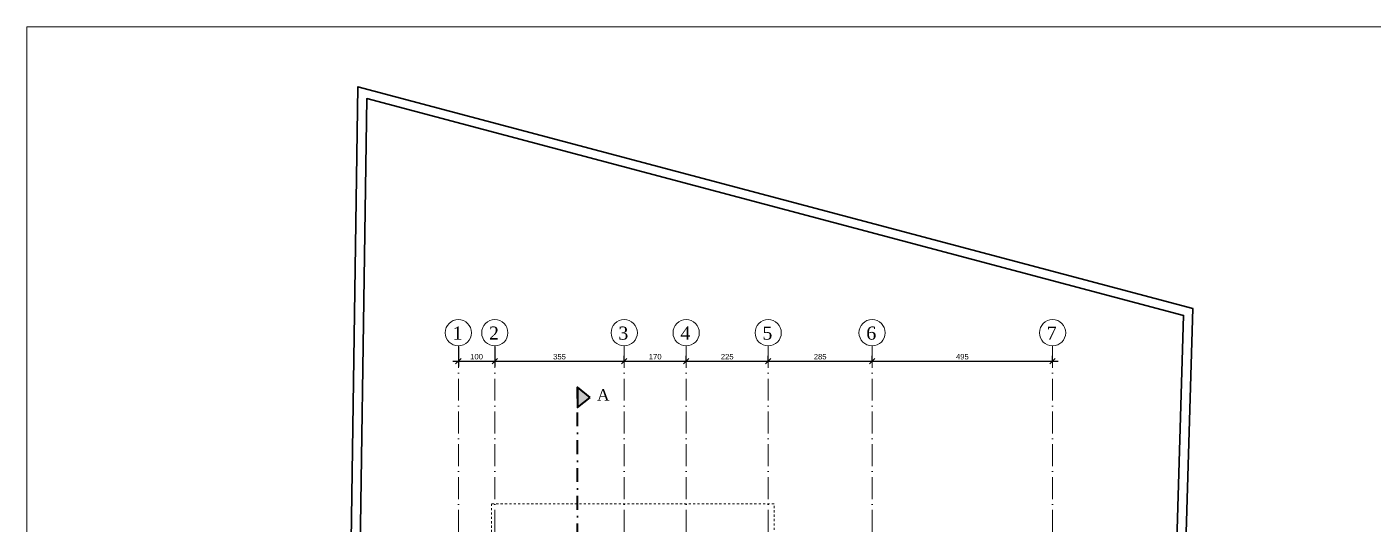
# Model space of a CAD drawing. Header units: centimetres. Extents: x 116407 to 128890, y -80763 to -76541.
# Drawn here: x 116407 to 120100, y -77906 to -76541 of the extents above; entities that cross this region are included whole.
import ezdxf

# ---------------------------------------------------------------- set-up
doc = ezdxf.new("R2010")
doc.units = ezdxf.units.CM
for name, pattern in [('ACAD_ISO10W100', [18, 12, -3, 0, -3]), ('DASHDOT', [25.4, 12.7, -6.35, 0, -6.35]), ('KAPI ACILIS', [12, 6, -6])]:
    doc.linetypes.add(name, pattern=pattern)
doc.layers.get('0').update_dxf_attribs({"lineweight": 0})
for name, color, linetype, lineweight in [('00 aks yazi', 40, 'Continuous', 9), ('00_Axis', 70, 'ACAD_ISO10W100', 9), ('00_DUVAR', 150, 'Continuous', 30), ('02 MERDIVEN IZDUSUM', 50, 'Continuous', 20), ('04 DIS OLCU', 40, 'Continuous', 9)]:
    doc.layers.add(name, color=color, linetype=linetype, lineweight=lineweight)
doc.layers.add('0000 3D ZEMIN', color=200, linetype='Continuous')
doc.styles.add('Arial_1', font='arial.ttf', dxfattribs={"height": 15})
doc.styles.get("Standard").update_dxf_attribs({"font": 'times.ttf'})
doc.dimstyles.new('Ic Olcu 1-100', dxfattribs={"dimscale": 30.48, "dimtxt": 15, "dimasz": 0.492126, "dimexe": 0.492126, "dimexo": 0.0625, "dimgap": 0.15, "dimtad": 1, "dimdec": 0, "dimzin": 0, "dimdsep": 46, "dimtxsty": 'Arial_1', "dimblk1": 'OBLIQUE', "dimblk2": 'OBLIQUE', "dimsah": 1, "dimcen": 0.09, "dimdle": 0.492126, "dimadec": 0, "dimazin": 0, "dimtfac": 1, "dimtdec": 0, "dimtix": 1, "dimtmove": 0, "dimatfit": 3, "dimfxlon": 1, "dimtvp": 1, "dimtolj": 1, "dimtzin": 0, "dimarcsym": 2})

# ---------------------------------------------------------------- blocks, each defined once
blk = doc.blocks.new('_Oblique')
at = {"color": 0, "linetype": 'ByBlock', "lineweight": -2}
blk.add_line((-0.5, -0.5), (0.5, 0.5), dxfattribs=at)
blk = doc.blocks.new('*D57')
at = {"layer": '04 DIS OLCU', "color": 0, "lineweight": -2, "transparency": 16777216}
for p, q in [((117590.3, -77418.7), (117590.3, -77473.8)), ((117690.3, -77418.7), (117690.3, -77473.8)), ((117575.3, -77458.8), (117705.3, -77458.8))]:
    blk.add_line(p, q, dxfattribs=at)
at = {"layer": 'Defpoints', "color": 0, "transparency": 16777216}
for p in [(117590.3, -77416.8), (117690.3, -77416.8), (117690.3, -77458.8)]:
    blk.add_point(p, dxfattribs=at)
at = {"layer": '04 DIS OLCU', "color": 0, "lineweight": -2, "transparency": 16777216, "xscale": 14.9999992057106, "yscale": 14.9999992057106, "zscale": 14.9999992057106, "rotation": 180}
blk.add_blockref('_Oblique', (117590.3, -77458.8), dxfattribs=at)
at = {"layer": '04 DIS OLCU', "color": 0, "lineweight": -2, "transparency": 16777216, "xscale": 14.9999992057106, "yscale": 14.9999992057106, "zscale": 14.9999992057106}
blk.add_blockref('_Oblique', (117690.3, -77458.8), dxfattribs=at)
at = {"layer": '04 DIS OLCU', "color": 0, "transparency": 16777216, "insert": (117640.3, -77446.6), "char_height": 15, "attachment_point": 5, "style": 'Arial_1'}
blk.add_mtext('\\A1;100', dxfattribs=at)
blk = doc.blocks.new('*D58')
at = {"layer": '04 DIS OLCU', "color": 0, "lineweight": -2, "transparency": 16777216}
for p, q in [((117690.3, -77418.7), (117690.3, -77473.8)), ((117675.3, -77458.8), (118060.3, -77458.8)), ((118045.3, -77458.8), (118045.3, -77443.8))]:
    blk.add_line(p, q, dxfattribs=at)
at = {"layer": 'Defpoints', "color": 0, "transparency": 16777216}
for p in [(117690.3, -77416.8), (118045.3, -77458.8), (118045.3, -77458.8)]:
    blk.add_point(p, dxfattribs=at)
at = {"layer": '04 DIS OLCU', "color": 0, "lineweight": -2, "transparency": 16777216, "xscale": 14.9999992057106, "yscale": 14.9999992057106, "zscale": 14.9999992057106, "rotation": 180}
blk.add_blockref('_Oblique', (117690.3, -77458.8), dxfattribs=at)
at = {"layer": '04 DIS OLCU', "color": 0, "lineweight": -2, "transparency": 16777216, "xscale": 14.9999992057106, "yscale": 14.9999992057106, "zscale": 14.9999992057106}
blk.add_blockref('_Oblique', (118045.3, -77458.8), dxfattribs=at)
at = {"layer": '04 DIS OLCU', "color": 0, "transparency": 16777216, "insert": (117867.8, -77446.6), "char_height": 15, "attachment_point": 5, "style": 'Arial_1'}
blk.add_mtext('\\A1;355', dxfattribs=at)
blk = doc.blocks.new('*D59')
at = {"layer": '04 DIS OLCU', "color": 0, "lineweight": -2, "transparency": 16777216}
for p, q in [((118030.3, -77458.8), (118230.3, -77458.8)), ((118045.3, -77458.8), (118045.3, -77443.8)), ((118215.3, -77458.8), (118215.3, -77443.8))]:
    blk.add_line(p, q, dxfattribs=at)
at = {"layer": 'Defpoints', "color": 0, "transparency": 16777216}
for p in [(118045.3, -77458.8), (118215.3, -77458.8), (118215.3, -77458.8)]:
    blk.add_point(p, dxfattribs=at)
at = {"layer": '04 DIS OLCU', "color": 0, "lineweight": -2, "transparency": 16777216, "xscale": 14.9999992057106, "yscale": 14.9999992057106, "zscale": 14.9999992057106, "rotation": 180}
blk.add_blockref('_Oblique', (118045.3, -77458.8), dxfattribs=at)
at = {"layer": '04 DIS OLCU', "color": 0, "lineweight": -2, "transparency": 16777216, "xscale": 14.9999992057106, "yscale": 14.9999992057106, "zscale": 14.9999992057106}
blk.add_blockref('_Oblique', (118215.3, -77458.8), dxfattribs=at)
at = {"layer": '04 DIS OLCU', "color": 0, "transparency": 16777216, "insert": (118130.3, -77446.6), "char_height": 15, "attachment_point": 5, "style": 'Arial_1'}
blk.add_mtext('\\A1;170', dxfattribs=at)
blk = doc.blocks.new('*D54')
at = {"layer": '04 DIS OLCU', "color": 0, "lineweight": -2, "transparency": 16777216}
for p, q in [((118200.3, -77458.8), (118455.3, -77458.8)), ((118215.3, -77458.8), (118215.3, -77443.8)), ((118440.3, -77458.8), (118440.3, -77443.8))]:
    blk.add_line(p, q, dxfattribs=at)
at = {"layer": 'Defpoints', "color": 0, "transparency": 16777216}
for p in [(118215.3, -77458.8), (118440.3, -77458.8), (118440.3, -77458.8)]:
    blk.add_point(p, dxfattribs=at)
at = {"layer": '04 DIS OLCU', "color": 0, "lineweight": -2, "transparency": 16777216, "xscale": 14.9999992057106, "yscale": 14.9999992057106, "zscale": 14.9999992057106, "rotation": 180}
blk.add_blockref('_Oblique', (118215.3, -77458.8), dxfattribs=at)
at = {"layer": '04 DIS OLCU', "color": 0, "lineweight": -2, "transparency": 16777216, "xscale": 14.9999992057106, "yscale": 14.9999992057106, "zscale": 14.9999992057106}
blk.add_blockref('_Oblique', (118440.3, -77458.8), dxfattribs=at)
at = {"layer": '04 DIS OLCU', "color": 0, "transparency": 16777216, "insert": (118327.8, -77446.6), "char_height": 15, "attachment_point": 5, "style": 'Arial_1'}
blk.add_mtext('\\A1;225', dxfattribs=at)
blk = doc.blocks.new('*D55')
at = {"layer": '04 DIS OLCU', "color": 0, "lineweight": -2, "transparency": 16777216}
for p, q in [((118425.3, -77458.8), (118740.3, -77458.8)), ((118440.3, -77458.8), (118440.3, -77443.8)), ((118725.3, -77458.8), (118725.3, -77443.8))]:
    blk.add_line(p, q, dxfattribs=at)
at = {"layer": 'Defpoints', "color": 0, "transparency": 16777216}
for p in [(118440.3, -77458.8), (118725.3, -77458.8), (118725.3, -77458.8)]:
    blk.add_point(p, dxfattribs=at)
at = {"layer": '04 DIS OLCU', "color": 0, "lineweight": -2, "transparency": 16777216, "xscale": 14.9999992057106, "yscale": 14.9999992057106, "zscale": 14.9999992057106, "rotation": 180}
blk.add_blockref('_Oblique', (118440.3, -77458.8), dxfattribs=at)
at = {"layer": '04 DIS OLCU', "color": 0, "lineweight": -2, "transparency": 16777216, "xscale": 14.9999992057106, "yscale": 14.9999992057106, "zscale": 14.9999992057106}
blk.add_blockref('_Oblique', (118725.3, -77458.8), dxfattribs=at)
at = {"layer": '04 DIS OLCU', "color": 0, "transparency": 16777216, "insert": (118582.8, -77446.6), "char_height": 15, "attachment_point": 5, "style": 'Arial_1'}
blk.add_mtext('\\A1;285', dxfattribs=at)
blk = doc.blocks.new('*D56')
at = {"layer": '04 DIS OLCU', "color": 0, "lineweight": -2, "transparency": 16777216}
for p, q in [((118710.3, -77458.8), (119235.3, -77458.8)), ((118725.3, -77458.8), (118725.3, -77443.8)), ((119220.3, -77458.8), (119220.3, -77443.8))]:
    blk.add_line(p, q, dxfattribs=at)
at = {"layer": 'Defpoints', "color": 0, "transparency": 16777216}
for p in [(118725.3, -77458.8), (119220.3, -77458.8), (119220.3, -77458.8)]:
    blk.add_point(p, dxfattribs=at)
at = {"layer": '04 DIS OLCU', "color": 0, "lineweight": -2, "transparency": 16777216, "xscale": 14.9999992057106, "yscale": 14.9999992057106, "zscale": 14.9999992057106, "rotation": 180}
blk.add_blockref('_Oblique', (118725.3, -77458.8), dxfattribs=at)
at = {"layer": '04 DIS OLCU', "color": 0, "lineweight": -2, "transparency": 16777216, "xscale": 14.9999992057106, "yscale": 14.9999992057106, "zscale": 14.9999992057106}
blk.add_blockref('_Oblique', (119220.3, -77458.8), dxfattribs=at)
at = {"layer": '04 DIS OLCU', "color": 0, "transparency": 16777216, "insert": (118972.8, -77446.6), "char_height": 15, "attachment_point": 5, "style": 'Arial_1'}
blk.add_mtext('\\A1;495', dxfattribs=at)

msp = doc.modelspace()

# ---------------------------------------------------------------- hatches: boundary and pattern name
at = {"layer": '0000 3D ZEMIN', "lineweight": 35, "ltscale": 3}
h = msp.add_hatch(color=256, dxfattribs=at)
h.dxf.hatch_style = 1
h.paths.add_polyline_path([(117952.3, -77558.3), (117917.4, -77530.3), (117917.4, -77558.3), (117917.4, -77586.3)])

# ---------------------------------------------------------------- linework, layer by layer
at = {"layer": '00 aks yazi'}
msp.add_lwpolyline([(116406.9, -76541.3), (122537.3, -76541.3), (122537.3, -80578.7), (116406.9, -80578.7)], close=True, dxfattribs=at)
at = {"layer": '0000 3D ZEMIN', "linetype": 'DASHDOT', "lineweight": 35, "ltscale": 3}
msp.add_lwpolyline([(117917.4, -79392.5), (117917.4, -77530.3)], dxfattribs=at)
at = {"layer": '0000 3D ZEMIN', "lineweight": 35, "ltscale": 3}
msp.add_lwpolyline([(117952.3, -77558.3), (117917.4, -77530.3), (117917.4, -77558.3), (117917.4, -77586.3)], close=True, dxfattribs=at)
at = {"layer": '00_Axis', "linetype": 'ACAD_ISO10W100', "ltscale": 5}
for p, q in [((117590.3, -77416.8), (117590.3, -80426.4)), ((117690.3, -77416.8), (117690.3, -80426.4)), ((118045.3, -77416.8), (118045.3, -80426.4)), ((118215.3, -77416.8), (118215.3, -80426.4)), ((118440.3, -77416.8), (118440.3, -80426.4)), ((118725.3, -77416.8), (118725.3, -80426.4)), ((119220.3, -77416.8), (119220.3, -80426.4))]:
    msp.add_line(p, q, dxfattribs=at)
at = {"layer": '00_Axis', "linetype": 'ByBlock', "ltscale": 5}
for centre in [(117590.3, -77380.8), (117690.3, -77380.8), (118045.3, -77380.8), (118215.3, -77380.8), (118440.3, -77380.8), (118725.3, -77380.8), (119220.3, -77380.8)]:
    msp.add_circle(centre, 36, dxfattribs=at)
at = {"layer": '00_DUVAR'}
msp.add_lwpolyline([(117265.4, -80066.5), (117314.6, -76705.5), (119605.3, -77314.4), (119519.4, -80206.8), (118481.2, -80142.2), (118481.2, -80043), (118506.2, -80043), (118506.2, -80118.7), (119495.2, -80180.3), (119579.7, -77333.4), (117339.2, -76737.9), (117290.3, -80068)], dxfattribs=at)
at = {"layer": '02 MERDIVEN IZDUSUM', "linetype": 'KAPI ACILIS'}
msp.add_lwpolyline([(118456.2, -77970), (118456.2, -77850), (117681.2, -77850), (117681.2, -77970)], dxfattribs=at)

# ---------------------------------------------------------------- texts
at = {"layer": '00 aks yazi', "char_height": 36, "width": 76.753, "attachment_point": 3}
for s, insert in [('1', (117601.6, -77363.8)), ('2', (117701.6, -77363.8)), ('3', (118056.6, -77363.8)), ('4', (118226.6, -77363.8)), ('5', (118451.6, -77363.8)), ('6', (118736.6, -77363.8)), ('7', (119231.6, -77363.8))]:
    msp.add_mtext(s, dxfattribs=dict(at, insert=insert))
at = {"layer": '0000 3D ZEMIN', "linetype": 'DASHDOT', "lineweight": 35, "ltscale": 3, "insert": (117970.7, -77535.7), "char_height": 31.5, "attachment_point": 1}
msp.add_mtext_dynamic_manual_height_columns('A', width=120.335, gutter_width=80, heights=[0], dxfattribs=at)

# ---------------------------------------------------------------- dimensions: what is measured, and where the dimension line sits
at = {"layer": '04 DIS OLCU'}
for base, p1, p2, picture, middle in [((117690.3, -77458.8), (117590.3, -77416.8), (117690.3, -77416.8), '*D57', (117640.3, -77446.6)), ((118045.3, -77458.8), (117690.3, -77416.8), (118045.3, -77458.8), '*D58', (117867.8, -77446.6)), ((118215.3, -77458.8), (118045.3, -77458.8), (118215.3, -77458.8), '*D59', (118130.3, -77446.6)), ((118440.3, -77458.8), (118215.3, -77458.8), (118440.3, -77458.8), '*D54', (118327.8, -77446.6)), ((118725.3, -77458.8), (118440.3, -77458.8), (118725.3, -77458.8), '*D55', (118582.8, -77446.6)), ((119220.3, -77458.8), (118725.3, -77458.8), (119220.3, -77458.8), '*D56', (118972.8, -77446.6))]:
    dim = msp.add_linear_dim(base=base, p1=p1, p2=p2, dimstyle='Ic Olcu 1-100', override={"dimpost": '<>', "dimtmove": 1}, dxfattribs=at)
    dim.commit()
    dim.dimension.update_dxf_attribs({"geometry": picture, "text_midpoint": middle})

doc.saveas('drawing.dxf')
